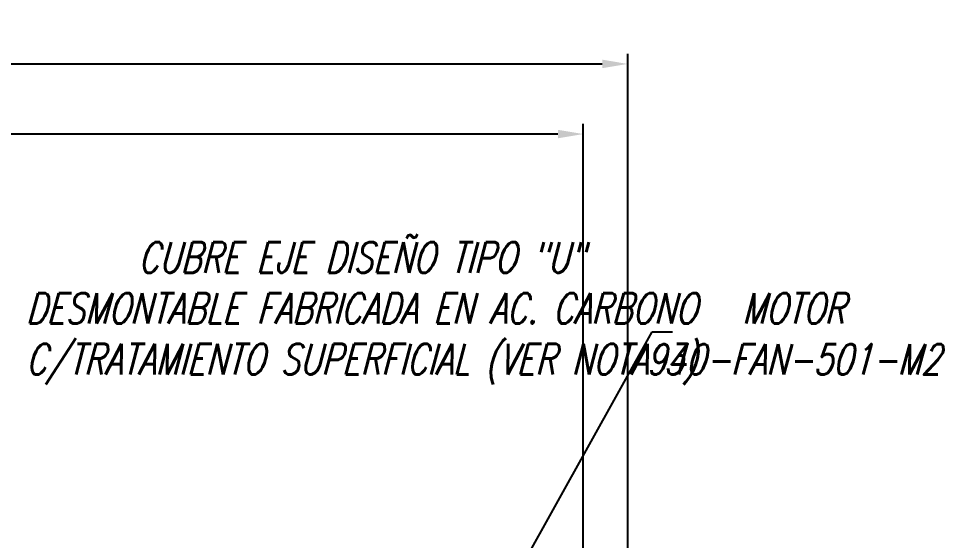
# Model space of a CAD drawing. Header units: millimetres. Extents: x 14484 to 44106, y -7531 to -758.
# Drawn here: x 20140 to 21504, y -1538 to -768 of the extents above; entities that cross this region are included whole.
import ezdxf

# ---------------------------------------------------------------- set-up
doc = ezdxf.new("R2010")
doc.units = ezdxf.units.MM
doc.header["$LTSCALE"] = 15
doc.layers.add('IA-DIM', color=7, linetype='Continuous')
doc.layers.add('IA-TEXT', color=2, linetype='Continuous')
doc.styles.add('ING-AMB', font='romans.shx', dxfattribs={"width": 0.75, "oblique": 15})
doc.dimstyles.new('ING-AMB 12.5', dxfattribs={"dimscale": 12.5, "dimtxt": 3, "dimasz": 2.5, "dimexe": 1, "dimexo": 1, "dimgap": 1, "dimtad": 1, "dimdec": 0, "dimzin": 0, "dimdsep": 46, "dimtxsty": 'ING-AMB', "dimcen": 0.1, "dimclrd": 7, "dimclre": 7, "dimclrt": 2, "dimadec": 0, "dimazin": 0, "dimtfac": 1, "dimtdec": 0, "dimtmove": 0, "dimatfit": 3, "dimfxl": 1, "dimtolj": 1, "dimtzin": 0, "dimarcsym": 0})
doc.dimstyles.new('ING-AMB 15', dxfattribs={"dimscale": 15, "dimtxt": 3, "dimasz": 2.5, "dimexe": 1, "dimexo": 1, "dimgap": 1, "dimtad": 1, "dimdec": 0, "dimzin": 0, "dimdsep": 46, "dimtxsty": 'ING-AMB', "dimcen": 0.1, "dimclrd": 7, "dimclre": 7, "dimclrt": 2, "dimadec": 0, "dimazin": 0, "dimtfac": 1, "dimtdec": 0, "dimtmove": 0, "dimatfit": 0, "dimfxl": 1.25, "dimtolj": 1, "dimtzin": 0, "dimarcsym": 1})

# ---------------------------------------------------------------- blocks, each defined once
blk = doc.blocks.new('*D27')
at = {"layer": 'Defpoints', "color": 0, "transparency": 16777216}
for p in [(19085.1, -938), (19085.1, -1467.8), (20972.9, -2155.2)]:
    blk.add_point(p, dxfattribs=at)
at = {"layer": 'IA-DIM', "color": 7, "lineweight": -2, "transparency": 16777216}
for p, q in [((19085.1, -1452.8), (19085.1, -923)), ((20972.9, -2140.2), (20972.9, -923)), ((20935.4, -938), (19122.6, -938))]:
    blk.add_line(p, q, dxfattribs=at)
at = {"layer": 'IA-DIM', "color": 7, "transparency": 16777216}
for points in [[(19122.6, -931.8), (19122.6, -944.3), (19085.1, -938)], [(20935.4, -931.8), (20935.4, -944.3), (20972.9, -938)]]:
    blk.add_solid(points, dxfattribs=at)
at = {"layer": 'IA-DIM', "color": 2, "transparency": 16777216, "insert": (20029, -900.5), "char_height": 45, "attachment_point": 5, "style": 'ING-AMB'}
blk.add_mtext('\\A1;1888', dxfattribs=at)
blk = doc.blocks.new('*D33')
at = {"layer": 'Defpoints', "color": 0, "transparency": 16777216}
for p in [(21038.4, -834.6), (18723.4, -1002.2), (21038.4, -1681.3)]:
    blk.add_point(p, dxfattribs=at)
at = {"layer": 'IA-DIM', "color": 7, "lineweight": -2, "transparency": 16777216}
for p, q in [((18723.4, -987.2), (18723.4, -819.6)), ((21038.4, -1666.3), (21038.4, -819.6)), ((18760.9, -834.6), (21000.9, -834.6))]:
    blk.add_line(p, q, dxfattribs=at)
at = {"layer": 'IA-DIM', "color": 7, "transparency": 16777216}
for points in [[(18760.9, -828.3), (18760.9, -840.8), (18723.4, -834.6)], [(21000.9, -828.3), (21000.9, -840.8), (21038.4, -834.6)]]:
    blk.add_solid(points, dxfattribs=at)
at = {"layer": 'IA-DIM', "color": 2, "transparency": 16777216, "insert": (19880.9, -797.1), "char_height": 45, "attachment_point": 5, "style": 'ING-AMB'}
blk.add_mtext('\\A1;2315', dxfattribs=at)

msp = doc.modelspace()

# ---------------------------------------------------------------- texts
at = {"layer": 'IA-TEXT', "color": 2, "char_height": 45, "attachment_point": 5, "style": 'ING-AMB'}
for s, insert, width in [('\\A1;CUBRE EJE DISEÑO TIPO "U" \\PDESMONTABLE FABRICADA EN AC. CARBONO \\PC/TRATAMIENTO SUPERFICIAL (VER NOTA 3)', (20645.9, -1202.5), 1880.395), ('\\A1;MOTOR\\P940-FAN-501-M2', (21283, -1232.7), 354.697)]:
    msp.add_mtext(s, dxfattribs=dict(at, insert=insert, width=width))

# ---------------------------------------------------------------- dimensions: what is measured, and where the dimension line sits
at = {"layer": 'IA-DIM', "color": 2}
for base, p1, p2, picture, middle in [((21038.4, -834.6), (18723.4, -1002.2), (21038.4, -1681.3), '*D33', (19880.9, -797.1)), ((19085.1, -938), (20972.9, -2155.2), (19085.1, -1467.8), '*D27', (20029, -900.5))]:
    dim = msp.add_linear_dim(base=base, p1=p1, p2=p2, dimstyle='ING-AMB 15', override={"dimpost": '\\X', "dimtmove": 1}, dxfattribs=at)
    dim.commit()
    dim.dimension.update_dxf_attribs({"geometry": picture, "text_midpoint": middle})

# ---------------------------------------------------------------- leaders
at = {"layer": 'IA-TEXT'}
msp.add_leader([(20866.1, -1603.9), (21074.4, -1229.7), (21104.5, -1229.7)], dimstyle='ING-AMB 12.5', override={"dimgap": 1, "dimtad": 1}, dxfattribs=at)

doc.saveas('drawing.dxf')
